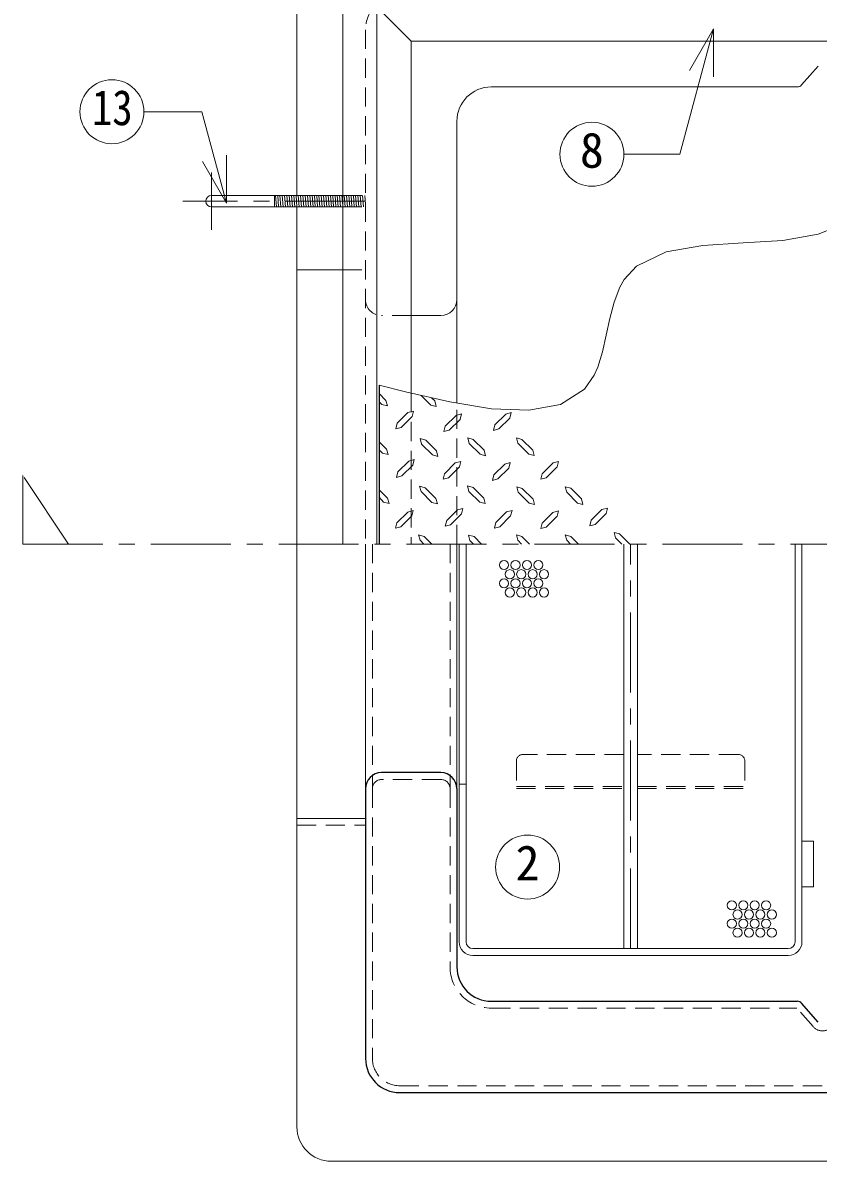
# Model space of a CAD drawing. Units: millimetres at full size, sheet at 1:7; details may follow other scales. Extents: x -1472 to 1363, y -987 to 980.
# Drawn here: x -761.5 to -413.4, y 229.6 to 727.7 of the extents above; entities that cross this region are included whole.
import ezdxf
from ezdxf.enums import TextEntityAlignment as Align

# ---------------------------------------------------------------- set-up
doc = ezdxf.new("R2010")
doc.units = ezdxf.units.MM
doc.header["$LTSCALE"] = 7
doc.linetypes.add('CHAIN1', pattern=[8, 5, -1, 1, -1])
doc.linetypes.add('DASHED1', pattern=[1.8, 1.2, -0.6])
doc.layers.add('0-0____1', color=4, linetype='Continuous', lineweight=9)
doc.styles.add('ＭＳ ゴシック', font='')
doc.styles.get('ＭＳ ゴシック').set_extended_font_data('MS Gothic')

msp = doc.modelspace()

# ---------------------------------------------------------------- linework, layer by layer
at = {"layer": '0-0____1', "color": 7, "lineweight": 18}
for p, q in [((-641.501, 754.62), (-641.501, 652.12)), ((-621.501, 749.62), (-621.501, 499.62)), ((-459.245, 725.043), (-473.952, 670.157)), ((-459.245, 725.043), (-469.745, 706.857)), ((-459.245, 725.043), (-459.245, 704.043)), ((-708.481, 688.778), (-683.131, 688.778)), ((-672.408, 648.76), (-683.131, 688.778)), ((-672.408, 648.76), (-672.408, 669.76)), ((-498.426, 670.157), (-473.952, 670.157)), ((-672.408, 648.76), (-682.908, 666.946)), ((-678.9, 652.12), (-621.501, 652.12)), ((-678.9, 647.12), (-621.501, 647.12)), ((-641.501, 647.12), (-641.501, 619.62)), ((-641.501, 619.62), (-621.501, 619.62)), ((-611.501, 499.62), (-611.501, 392.62)), ((-571.501, 499.62), (-571.501, 392.62)), ((-498.501, 322.62), (-498.501, 499.62)), ((-492.501, 322.62), (-492.501, 499.62)), ((-423.501, 499.62), (-423.501, 325.62)), ((-420.501, 325.62), (-420.501, 499.62)), ((-567.501, 394.62), (-567.501, 325.62)), ((-641.501, 379.62), (-641.501, 244.62)), ((-641.501, 379.62), (-611.501, 379.62)), ((-420.501, 369.62), (-415.501, 369.62)), ((-415.501, 349.62), (-415.501, 369.62)), ((-420.501, 349.62), (-415.501, 349.62)), ((-426.501, 322.62), (-564.501, 322.62)), ((-564.501, 319.62), (-426.501, 319.62)), ((-626.501, 229.62), (283.499, 229.62))]:
    msp.add_line(p, q, dxfattribs=at)
at = {"layer": '0-0____1'}
for p, q in [((-591.501, 719.62), (-606.501, 734.62)), ((-413.381, 708.768), (-420.657, 700.471)), ((-422.537, 699.62), (-556.501, 699.62)), ((-571.501, 561.331), (-571.501, 684.62)), ((-651.4, 652.12), (-651.4, 647.12)), ((-650.53, 647.12), (-650.938, 652.12)), ((-649.527, 647.12), (-649.935, 652.12)), ((-648.523, 647.12), (-648.932, 652.12)), ((-647.52, 647.12), (-647.928, 652.12)), ((-646.517, 647.12), (-646.925, 652.12)), ((-645.513, 647.12), (-645.922, 652.12)), ((-644.51, 647.12), (-644.918, 652.12)), ((-643.507, 647.12), (-643.915, 652.12)), ((-642.503, 647.12), (-642.912, 652.12)), ((-641.5, 647.12), (-641.908, 652.12)), ((-640.497, 647.12), (-640.905, 652.12)), ((-639.493, 647.12), (-639.902, 652.12)), ((-638.49, 647.12), (-638.898, 652.12)), ((-637.487, 647.12), (-637.895, 652.12)), ((-636.483, 647.12), (-636.892, 652.12)), ((-635.48, 647.12), (-635.888, 652.12)), ((-634.477, 647.12), (-634.885, 652.12)), ((-633.473, 647.12), (-633.882, 652.12)), ((-632.47, 647.12), (-632.878, 652.12)), ((-631.467, 647.12), (-631.875, 652.12)), ((-630.463, 647.12), (-630.872, 652.12)), ((-629.46, 647.12), (-629.868, 652.12)), ((-628.457, 647.12), (-628.865, 652.12)), ((-627.453, 647.12), (-627.862, 652.12)), ((-626.45, 647.12), (-626.858, 652.12)), ((-625.447, 647.12), (-625.855, 652.12)), ((-624.443, 647.12), (-624.852, 652.12)), ((-623.44, 647.12), (-623.848, 652.12)), ((-622.437, 647.12), (-622.845, 652.12)), ((-621.501, 647.953), (-621.842, 652.12)), ((-641.501, 619.62), (-641.501, 379.62)), ((-591.501, 599.62), (-578.501, 599.62)), ((-602.539, 562.47), (-605.501, 565.432)), ((-582.889, 560.445), (-587.132, 564.688)), ((-581.164, 562.245), (-582.569, 563.65)), ((-604.339, 560.67), (-605.501, 561.832)), ((-604.339, 560.67), (-601.939, 560.07)), ((-602.539, 562.47), (-601.939, 560.07)), ((-582.889, 560.445), (-580.564, 559.845)), ((-581.164, 562.245), (-580.564, 559.845)), ((-592.939, 557.22), (-597.589, 552.495)), ((-591.139, 555.495), (-595.864, 550.695)), ((-592.939, 557.22), (-590.539, 557.82)), ((-591.139, 555.495), (-590.539, 557.82)), ((-571.864, 555.87), (-576.589, 551.145)), ((-570.139, 554.145), (-574.864, 549.42)), ((-571.864, 555.87), (-569.464, 556.545)), ((-570.139, 554.145), (-569.464, 556.545)), ((-550.114, 556.47), (-554.839, 551.745)), ((-550.114, 556.47), (-547.714, 557.145)), ((-548.389, 554.745), (-547.714, 557.145)), ((-598.264, 550.095), (-597.589, 552.495)), ((-595.864, 550.695), (-598.264, 550.095)), ((-602.314, 541.17), (-605.501, 544.357)), ((-587.539, 545.745), (-585.139, 545.07)), ((-586.939, 543.345), (-587.539, 545.745)), ((-582.139, 538.62), (-586.939, 543.345)), ((-580.414, 540.345), (-585.139, 545.07)), ((-566.764, 546.045), (-564.364, 545.37)), ((-566.089, 543.645), (-566.764, 546.045)), ((-561.364, 538.92), (-566.089, 543.645)), ((-559.639, 540.645), (-564.364, 545.37)), ((-545.464, 546.045), (-543.064, 545.445)), ((-544.864, 543.72), (-545.464, 546.045)), ((-540.064, 538.995), (-544.864, 543.72)), ((-538.339, 540.72), (-543.064, 545.445)), ((-604.039, 539.37), (-605.501, 540.832)), ((-604.039, 539.37), (-601.639, 538.77)), ((-602.314, 541.17), (-601.639, 538.77)), ((-582.139, 538.62), (-579.814, 537.945)), ((-580.414, 540.345), (-579.814, 537.945)), ((-561.364, 538.92), (-558.964, 538.245)), ((-559.639, 540.645), (-558.964, 538.245)), ((-540.064, 538.995), (-537.739, 538.32)), ((-538.339, 540.72), (-537.739, 538.32)), ((-592.564, 535.92), (-597.289, 531.195)), ((-590.839, 534.195), (-595.564, 529.47)), ((-592.564, 535.92), (-590.164, 536.595)), ((-590.839, 534.195), (-590.164, 536.595)), ((-572.239, 535.095), (-576.889, 530.37)), ((-570.439, 533.37), (-575.164, 528.57)), ((-572.239, 535.095), (-569.839, 535.695)), ((-570.439, 533.37), (-569.839, 535.695)), ((-550.564, 534.57), (-555.289, 529.845)), ((-550.564, 534.57), (-548.164, 535.245)), ((-548.839, 532.845), (-548.164, 535.245)), ((-529.414, 535.095), (-534.139, 530.37)), ((-527.689, 533.37), (-532.414, 528.57)), ((-529.414, 535.095), (-527.014, 535.695)), ((-527.689, 533.37), (-527.014, 535.695)), ((-577.564, 527.97), (-576.889, 530.37)), ((-575.164, 528.57), (-577.564, 527.97)), ((-555.889, 527.445), (-555.289, 529.845)), ((-553.564, 528.12), (-555.889, 527.445)), ((-548.839, 532.845), (-553.564, 528.12)), ((-534.739, 527.97), (-534.139, 530.37)), ((-532.414, 528.57), (-534.739, 527.97)), ((-601.864, 519.72), (-605.501, 523.357)), ((-587.839, 524.895), (-585.439, 524.295)), ((-587.164, 522.57), (-587.839, 524.895)), ((-580.714, 519.57), (-585.439, 524.295)), ((-566.839, 525.045), (-564.439, 524.37)), ((-566.239, 522.645), (-566.839, 525.045)), ((-559.789, 519.72), (-564.439, 524.37)), ((-545.314, 524.595), (-542.914, 523.995)), ((-544.714, 522.27), (-545.314, 524.595)), ((-538.189, 519.27), (-542.914, 523.995)), ((-516.964, 519.345), (-521.689, 524.07)), ((-603.589, 517.92), (-605.501, 520.106)), ((-601.864, 519.72), (-601.189, 517.32)), ((-582.439, 517.845), (-587.164, 522.57)), ((-580.714, 519.57), (-580.039, 517.17)), ((-561.514, 517.92), (-566.239, 522.645)), ((-559.789, 519.72), (-559.114, 517.32)), ((-539.914, 517.545), (-544.714, 522.27)), ((-538.189, 519.27), (-537.589, 516.87)), ((-518.689, 517.545), (-523.414, 522.345)), ((-516.964, 519.345), (-516.364, 516.945)), ((-603.589, 517.92), (-601.189, 517.32)), ((-593.014, 513.645), (-597.739, 508.92)), ((-593.014, 513.645), (-590.614, 514.245)), ((-591.289, 511.92), (-590.614, 514.245)), ((-582.439, 517.845), (-580.039, 517.17)), ((-571.264, 514.62), (-575.989, 509.895)), ((-571.264, 514.62), (-568.864, 515.22)), ((-569.464, 512.895), (-568.864, 515.22)), ((-561.514, 517.92), (-559.114, 517.32)), ((-549.739, 513.72), (-554.464, 508.995)), ((-549.739, 513.72), (-547.339, 514.32)), ((-548.014, 511.995), (-547.339, 514.32)), ((-539.914, 517.545), (-537.589, 516.87)), ((-529.489, 513.495), (-534.139, 508.77)), ((-529.489, 513.495), (-527.089, 514.095)), ((-527.689, 511.77), (-527.089, 514.095)), ((-518.689, 517.545), (-516.364, 516.945)), ((-508.039, 514.77), (-512.764, 510.045)), ((-506.239, 513.045), (-511.039, 508.245)), ((-508.039, 514.77), (-505.639, 515.37)), ((-506.239, 513.045), (-505.639, 515.37)), ((-598.414, 506.52), (-597.739, 508.92)), ((-591.289, 511.92), (-596.014, 507.12)), ((-576.589, 507.495), (-575.989, 509.895)), ((-574.264, 508.095), (-576.589, 507.495)), ((-569.464, 512.895), (-574.264, 508.095)), ((-548.014, 511.995), (-552.739, 507.195)), ((-513.364, 507.645), (-512.764, 510.045)), ((-511.039, 508.245), (-513.364, 507.645)), ((-596.014, 507.12), (-598.414, 506.52)), ((-588.289, 503.67), (-585.889, 502.995)), ((-587.614, 501.27), (-588.289, 503.67)), ((-566.389, 503.52), (-563.989, 502.92)), ((-565.789, 501.195), (-566.389, 503.52)), ((-545.464, 503.67), (-543.064, 502.995)), ((-544.864, 501.27), (-545.464, 503.67)), ((-495.781, 499.62), (-500.314, 504.045)), ((-585.964, 499.62), (-587.614, 501.27)), ((-582.514, 499.62), (-585.889, 502.995)), ((-570.501, 499.62), (-570.501, 394.62)), ((-567.501, 499.62), (-567.501, 394.62)), ((-564.214, 499.62), (-565.789, 501.195)), ((-560.816, 499.62), (-563.989, 502.92)), ((-543.214, 499.62), (-544.864, 501.27)), ((-539.689, 499.62), (-543.064, 502.995)), ((-518.314, 499.62), (-521.689, 502.995)), ((-499.339, 499.62), (-502.039, 502.32))]:
    msp.add_line(p, q, dxfattribs=at)
at = {"layer": '0-0____1', "linetype": 'DASHED1'}
for p, q in [((-611.501, 724.62), (-611.501, 499.62)), ((-621.501, 652.12), (-611.501, 652.12)), ((-621.433, 647.12), (-621.501, 647.953)), ((-620.43, 647.12), (-620.838, 652.12)), ((-619.427, 647.12), (-619.835, 652.12)), ((-618.423, 647.12), (-618.832, 652.12)), ((-617.42, 647.12), (-617.828, 652.12)), ((-616.417, 647.12), (-616.825, 652.12)), ((-615.413, 647.12), (-615.822, 652.12)), ((-614.41, 647.12), (-614.818, 652.12)), ((-613.407, 647.12), (-613.815, 652.12)), ((-612.403, 647.12), (-612.812, 652.12)), ((-611.501, 648.361), (-611.808, 652.12)), ((-621.501, 647.12), (-611.501, 647.12)), ((-621.501, 619.62), (-611.501, 619.62)), ((-591.501, 599.62), (-604.501, 599.62)), ((-591.501, 565.682), (-591.501, 499.62)), ((-571.501, 499.62), (-571.501, 561.331)), ((-608.501, 499.62), (-608.501, 392.62)), ((-574.501, 499.62), (-574.501, 392.62)), ((-545.501, 404.62), (-545.501, 392.62)), ((-498.501, 407.62), (-542.501, 407.62)), ((-448.501, 407.62), (-492.501, 407.62)), ((-445.501, 404.62), (-445.501, 392.62)), ((-545.501, 393.62), (-498.501, 393.62)), ((-492.501, 393.62), (-445.501, 393.62)), ((-545.501, 392.62), (-498.501, 392.62)), ((-492.501, 392.62), (-445.501, 392.62)), ((-641.501, 376.62), (-611.501, 376.62))]:
    msp.add_line(p, q, dxfattribs=at)
at = {"layer": '0-0____1', "linetype": 'CHAIN1'}
for p, q in [((-678.9, 662.12), (-678.9, 637.12)), ((-611.501, 649.62), (-691.4, 649.62)), ((-761.501, 529.62), (-761.501, 499.62)), ((-741.501, 499.62), (-761.501, 529.62)), ((-761.501, 499.62), (523.499, 499.62)), ((-495.501, 322.62), (-495.501, 499.62))]:
    msp.add_line(p, q, dxfattribs=at)
at = {"layer": '0-0____1', "color": 5, "lineweight": 25}
for p, q in [((-605.501, 569.11), (-605.501, 499.62)), ((-578.501, 399.62), (-604.501, 399.62)), ((-611.501, 392.62), (-611.501, 274.62)), ((-571.501, 392.62), (-571.501, 314.62)), ((-556.501, 299.62), (-422.537, 299.62)), ((-413.381, 290.471), (-420.657, 298.768)), ((-596.501, 259.62), (253.499, 259.62))]:
    msp.add_line(p, q, dxfattribs=at)
at = {"layer": '0-0____1', "color": 7, "linetype": 'DASHED1', "lineweight": 18}
for p, q in [((-578.501, 396.62), (-604.501, 396.62)), ((-608.501, 392.62), (-608.501, 274.62)), ((-574.501, 392.62), (-574.501, 314.62)), ((-556.501, 296.62), (-422.763, 296.62)), ((-415.636, 288.493), (-422.763, 296.62)), ((-596.501, 262.62), (253.499, 262.62))]:
    msp.add_line(p, q, dxfattribs=at)
at = {"layer": '0-0____1', "color": 7, "lineweight": 18}
for points in [[(-621.501, 749.62), (-606.501, 734.62), (-606.501, 499.62)], [(-405.913, 638.13), (-413.43, 635.148), (-428.947, 632.437), (-446.288, 631.361), (-463.813, 630.244), (-479.88, 627.408), (-492.85, 621.177), (-498.306, 615.348), (-500.209, 612.022), (-502.738, 605.508), (-504.619, 598.35), (-506.201, 590.951), (-507.837, 583.712), (-509.877, 577.037), (-511.384, 573.581), (-515.676, 567.452), (-526.177, 560.759), (-539.983, 558.194), (-556.372, 558.855), (-574.624, 561.842), (-594.016, 566.254), (-605.501, 569.11)], [(-570.501, 325.62), (-570.501, 394.62), (-567.501, 394.62)]]:
    msp.add_lwpolyline(points, dxfattribs=at)
at = {"layer": '0-0____1'}
for points in [[(-591.501, 565.682), (-591.501, 719.62), (-388.563, 719.62)], [(-548.389, 554.745), (-553.114, 550.02), (-555.439, 549.345), (-554.839, 551.745)], [(-574.864, 549.42), (-577.264, 548.82), (-576.589, 551.145)], [(-595.564, 529.47), (-597.889, 528.795), (-597.289, 531.195)], [(-523.414, 522.345), (-524.089, 524.67), (-521.689, 524.07)], [(-552.739, 507.195), (-555.064, 506.595), (-554.464, 508.995)], [(-527.689, 511.77), (-532.414, 506.97), (-534.814, 506.37), (-534.139, 508.77)], [(-521.764, 499.62), (-523.414, 501.27), (-524.089, 503.595), (-521.689, 502.995)], [(-502.039, 502.32), (-502.714, 504.72), (-500.314, 504.045)]]:
    msp.add_lwpolyline(points, dxfattribs=at)
at = {"layer": '0-0____1', "color": 7, "lineweight": 18}
for centre in [(-722.481, 688.778), (-512.426, 670.157), (-540.591, 358.33)]:
    msp.add_circle(centre, 14, dxfattribs=at)
at = {"layer": '0-0____1'}
for centre in [(-550.861, 490.435), (-548.361, 486.435), (-545.861, 490.435), (-543.361, 486.435), (-540.861, 490.435), (-538.361, 486.435), (-535.861, 490.435), (-533.361, 486.435), (-550.861, 482.435), (-545.861, 482.435), (-540.861, 482.435), (-535.861, 482.435), (-548.361, 478.435), (-543.361, 478.435), (-538.361, 478.435), (-533.361, 478.435), (-451.194, 341.575), (-448.694, 337.575), (-446.194, 341.575), (-443.694, 337.575), (-441.194, 341.575), (-438.694, 337.575), (-436.194, 341.575), (-433.694, 337.575), (-451.194, 333.575), (-446.194, 333.575), (-441.194, 333.575), (-436.194, 333.575), (-448.694, 329.575), (-443.694, 329.575), (-438.694, 329.575), (-433.694, 329.575)]:
    msp.add_circle(centre, 2, dxfattribs=at)
at = {"layer": '0-0____1', "linetype": 'DASHED1'}
for centre, radius, start, end in [((-596.501, 724.62), 15, 90, 180), ((-604.501, 606.62), 7, 180, 270), ((-542.501, 404.62), 3, 90, 180), ((-448.501, 404.62), 3, 0, 90)]:
    msp.add_arc(centre, radius, start, end, dxfattribs=at)
at = {"layer": '0-0____1'}
for centre, radius, start, end in [((-556.501, 684.62), 15, 90, 180), ((-422.537, 702.12), 2.5, 270, 318.74883), ((-578.501, 606.62), 7, 270, 0)]:
    msp.add_arc(centre, radius, start, end, dxfattribs=at)
at = {"layer": '0-0____1', "color": 7, "lineweight": 18}
for centre, radius, start, end in [((-678.9, 649.62), 2.5, 90, 270), ((-564.501, 325.62), 6, 180, 270), ((-564.501, 325.62), 3, 180, 270), ((-426.501, 325.62), 3, 270, 0), ((-426.501, 325.62), 6, 270, 0), ((-626.501, 244.62), 15, 180, 270)]:
    msp.add_arc(centre, radius, start, end, dxfattribs=at)
at = {"layer": '0-0____1', "color": 5, "lineweight": 25}
for centre, radius, start, end in [((-604.501, 392.62), 7, 90, 180), ((-578.501, 392.62), 7, 0, 90), ((-556.501, 314.62), 15, 180, 270), ((-422.537, 297.12), 2.5, 41.25117, 90), ((-596.501, 274.62), 15, 180, 270)]:
    msp.add_arc(centre, radius, start, end, dxfattribs=at)
at = {"layer": '0-0____1', "color": 7, "linetype": 'DASHED1', "lineweight": 18}
for centre, radius, start, end in [((-604.501, 392.62), 4, 90, 180), ((-578.501, 392.62), 4, 0, 90), ((-556.501, 314.62), 18, 180, 270), ((-411.501, 292.12), 5.5, 221.25117, 318.74883), ((-596.501, 274.62), 12, 180, 270)]:
    msp.add_arc(centre, radius, start, end, dxfattribs=at)

# ---------------------------------------------------------------- texts
at = {"layer": '0-0____1', "color": 7, "style": 'ＭＳ ゴシック', "width": 0.85}
msp.add_text('13', height=15.4, dxfattribs=at).set_placement((-731.231, 678.278), align=Align.BOTTOM_LEFT)
at = {"layer": '0-0____1', "color": 7, "style": 'ＭＳ ゴシック'}
for s, p in [('8', (-517.676, 659.657)), ('2', (-545.841, 347.83))]:
    msp.add_text(s, height=15.4, dxfattribs=at).set_placement(p, align=Align.BOTTOM_LEFT)

doc.saveas('drawing.dxf')
